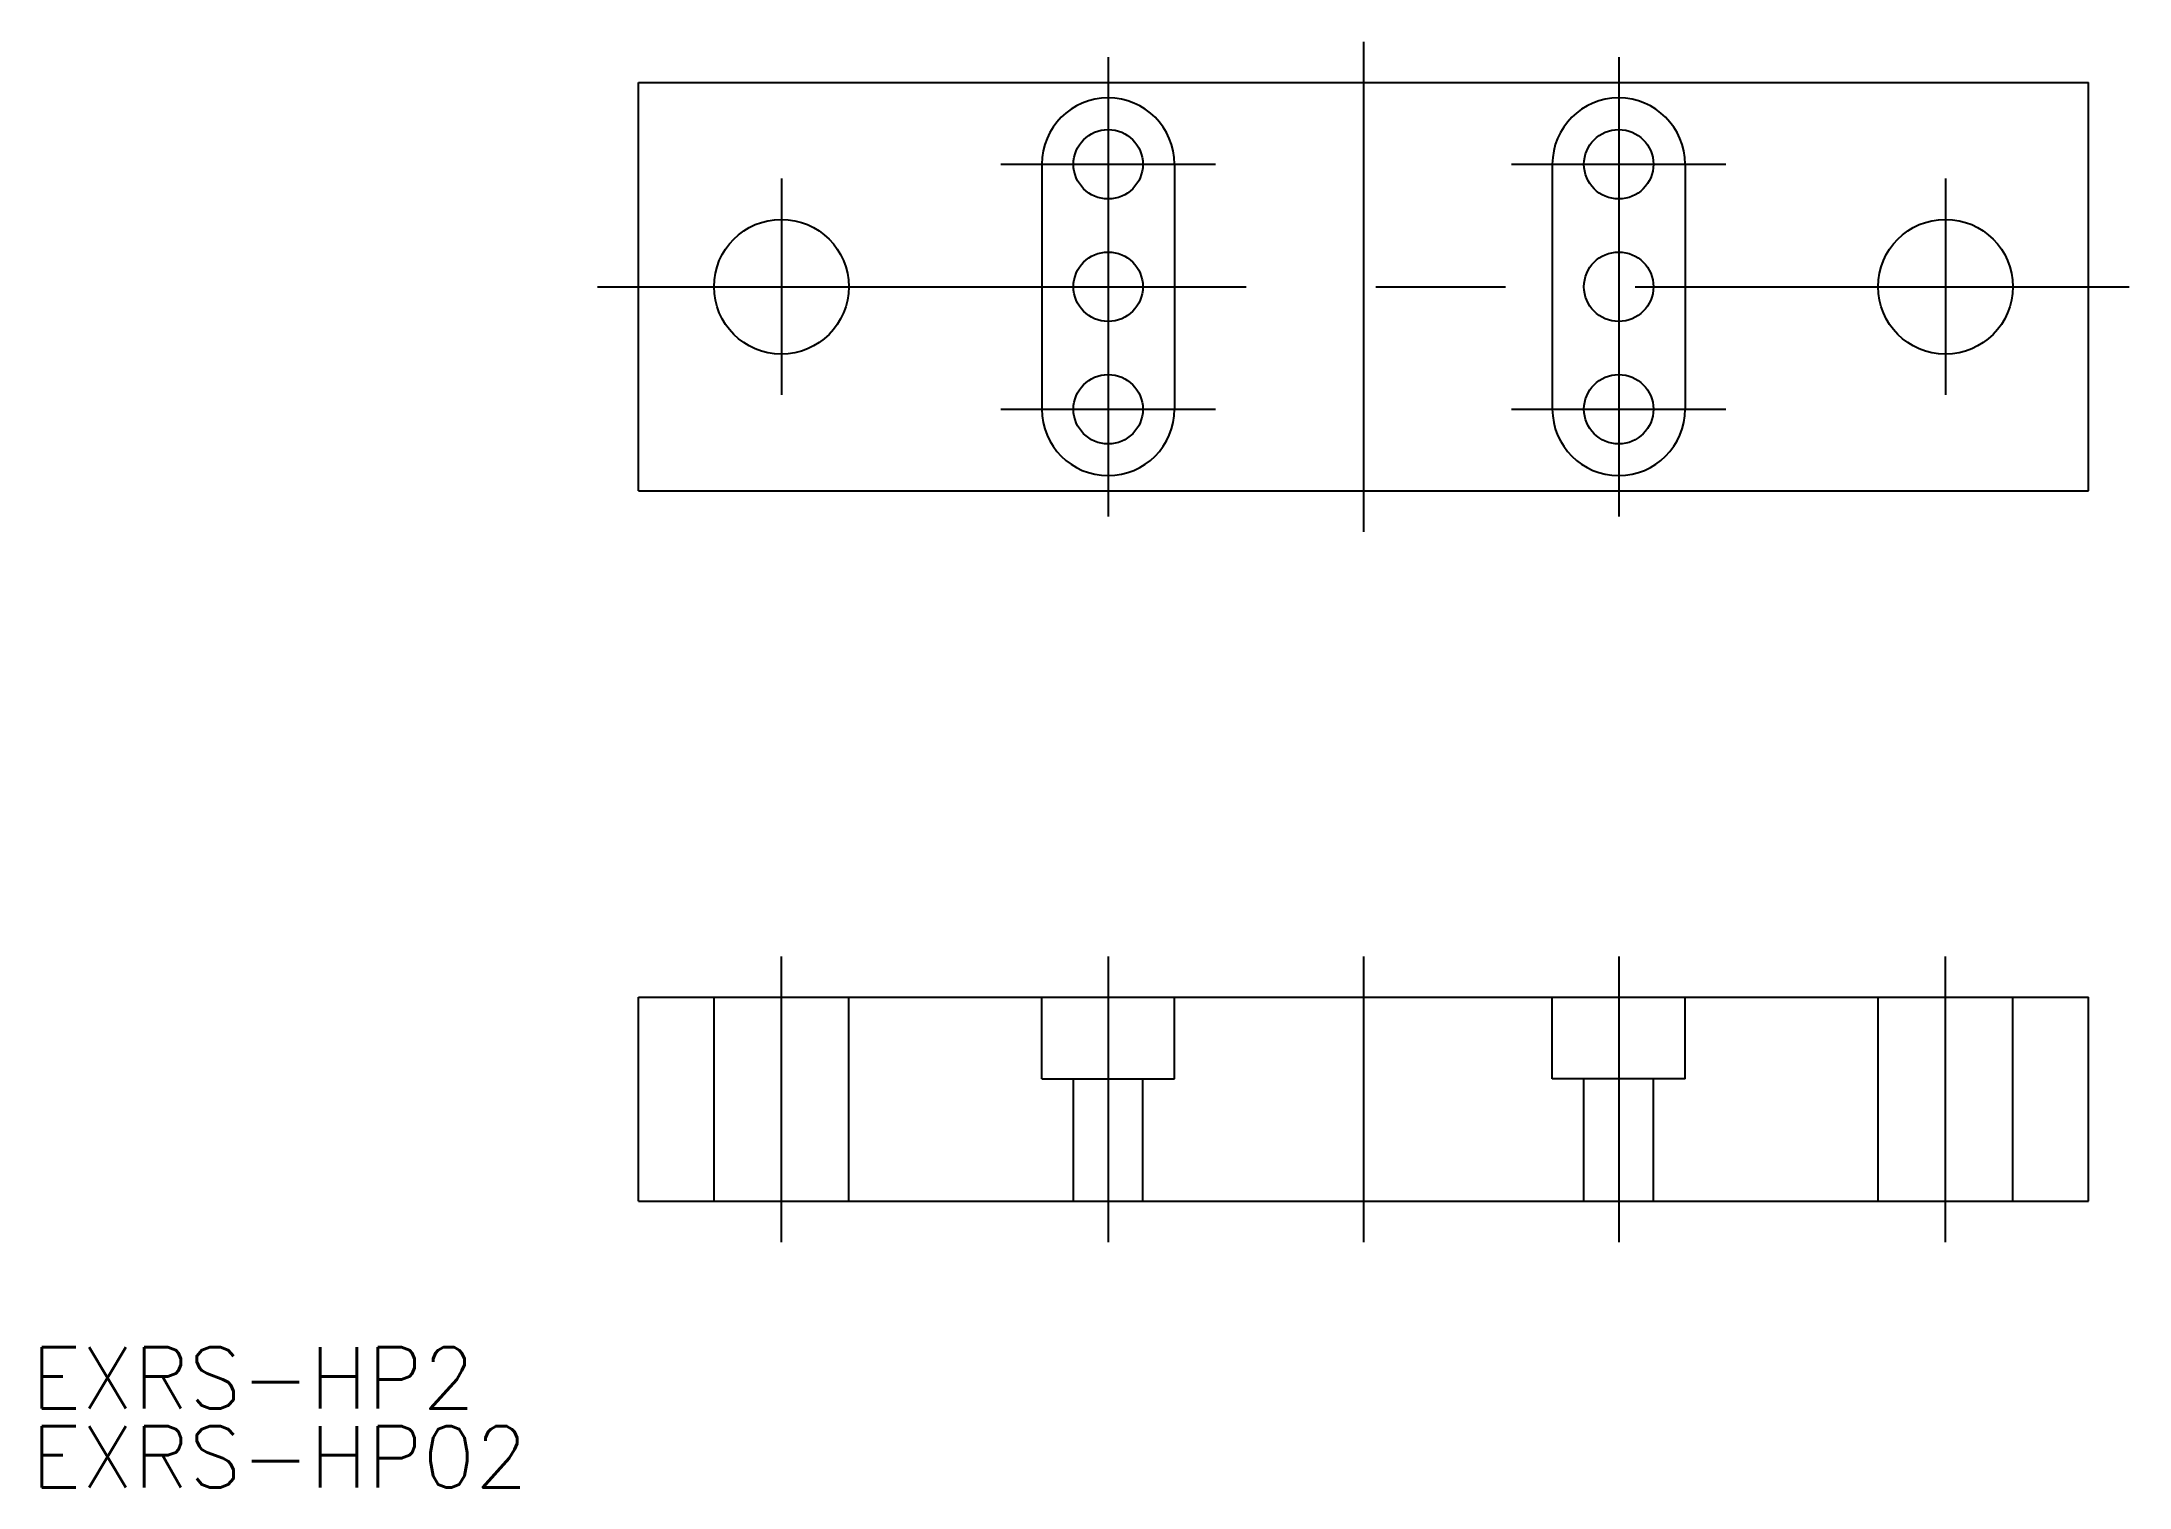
# Model space of a CAD drawing. Extents: x -65 to 37, y -59 to 12.
import ezdxf

# ---------------------------------------------------------------- set-up
doc = ezdxf.new("R2010")
doc.units = 0
doc.linetypes.add('CENTER', pattern=[50.8, 31.75, -6.35, 6.35, -6.35])
doc.linetypes.add('DASHED', pattern=[19.05, 12.7, -6.35])
doc.layers.get('0').update_dxf_attribs({"linetype": 'CONTINUOUS'})
doc.layers.add('CENTER', color=1, linetype='CONTINUOUS')
doc.styles.get("Standard").update_dxf_attribs({"font": 'txt.shx', "height": 3, "bigfont": 'bigfont.shx'})

msp = doc.modelspace()

# ---------------------------------------------------------------- linework, layer by layer
at = {"color": 7, "linetype": 'CONTINUOUS'}
for p, q in [((-35.5, -10), (-35.5, 10)), ((-35.5, 10), (35.5, 10)), ((35.5, -10), (35.5, 10)), ((-15.75, 6), (-15.75, -6)), ((-9.25, 6), (-9.25, -6)), ((9.25, 6), (9.25, -6)), ((15.75, 6), (15.75, -6)), ((-35.5, -10), (35.5, -10)), ((-35.5, -44.8), (-35.5, -34.8)), ((-35.5, -34.8), (35.5, -34.8)), ((35.5, -44.8), (35.5, -34.8)), ((-35.5, -44.8), (35.5, -44.8))]:
    msp.add_line(p, q, dxfattribs=at)
at = {"color": 3, "linetype": 'DASHED'}
for p, q in [((-31.8, -44.8), (-31.8, -34.8)), ((-25.2, -44.8), (-25.2, -34.8)), ((-15.75, -38.8), (-15.75, -34.8)), ((-9.25, -38.8), (-9.25, -34.8)), ((9.25, -38.8), (9.25, -34.8)), ((15.75, -38.8), (15.75, -34.8)), ((25.2, -44.8), (25.2, -34.8)), ((31.8, -44.8), (31.8, -34.8)), ((-15.75, -38.8), (-9.25, -38.8)), ((-14.2, -44.8), (-14.2, -38.8)), ((-10.8, -44.8), (-10.8, -38.8)), ((15.75, -38.8), (9.25, -38.8)), ((10.8, -44.8), (10.8, -38.8)), ((14.2, -44.8), (14.2, -38.8))]:
    msp.add_line(p, q, dxfattribs=at)
at = {"color": 7, "linetype": 'CONTINUOUS'}
for centre, radius in [((-12.5, 6), 1.7), ((12.5, 6), 1.7), ((-28.5, 0), 3.3), ((28.5, 0), 3.3), ((-12.5, 0), 1.7), ((12.5, 0), 1.7), ((-12.5, -6), 1.7), ((12.5, -6), 1.7)]:
    msp.add_circle(centre, radius, dxfattribs=at)
for centre, start, end in [((-12.5, 6), 0, 180), ((12.5, 6), 0, 180), ((-12.5, -6), 180, 0), ((12.5, -6), 180, 0)]:
    msp.add_arc(centre, 3.25, start, end, dxfattribs=at)
at = {"layer": 'CENTER', "color": 1, "linetype": 'CENTER'}
for p, q in [((-12.5, 11.25), (-12.5, -11.25)), ((0, 12), (0, -12)), ((12.5, 11.25), (12.5, -11.25)), ((-28.5, 5.3), (-28.5, -5.3)), ((-17.75, 6), (-7.25, 6)), ((7.25, 6), (17.75, 6)), ((28.5, 5.3), (28.5, -5.3)), ((-37.5, 0), (37.5, 0)), ((-17.75, -6), (-7.25, -6)), ((7.25, -6), (17.75, -6)), ((-28.5, -46.8), (-28.5, -32.8)), ((-12.5, -32.8), (-12.5, -46.8)), ((0, -32.8), (0, -46.8)), ((12.5, -32.8), (12.5, -46.8)), ((28.5, -46.8), (28.5, -32.8))]:
    msp.add_line(p, q, dxfattribs=at)

# ---------------------------------------------------------------- texts
at = {"color": 7, "linetype": 'CONTINUOUS'}
for s, p in [('EXRS-HP2', (-65.23, -54.95)), ('EXRS-HP02', (-65.23, -58.81))]:
    msp.add_text(s, height=3, dxfattribs=at).set_placement(p)

doc.saveas('drawing.dxf')
